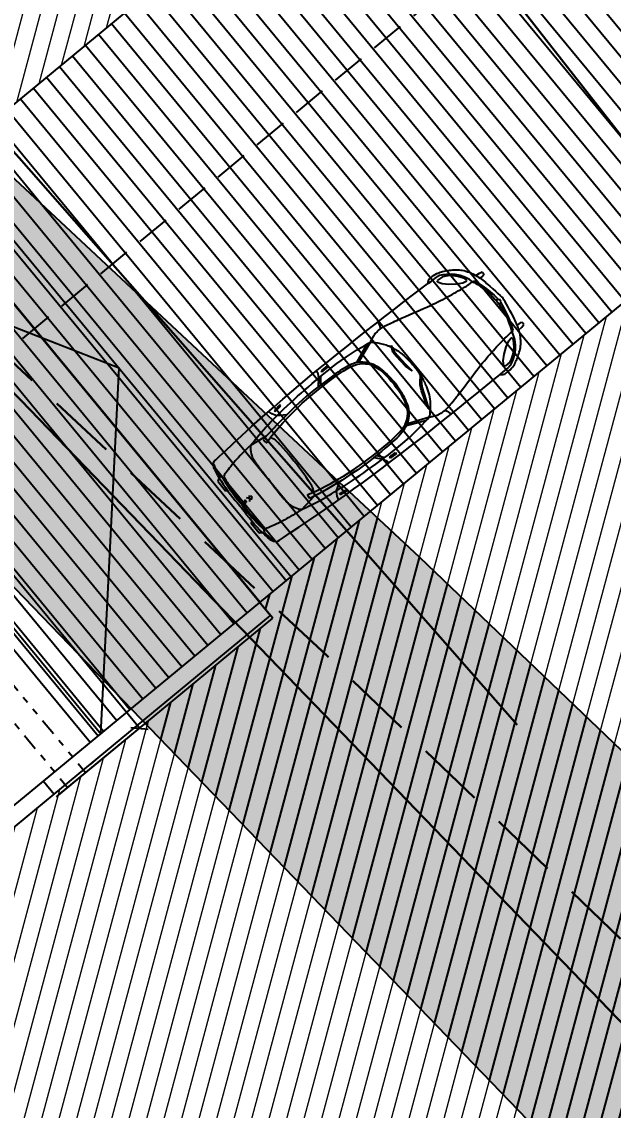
# Model space of a CAD drawing. Extents: x -646130 to -645722, y -1072673 to -1072265.
# Drawn here: x -645926.05 to -645917.3, y -1072462.95 to -1072446.85 of the extents above; entities that cross this region are included whole.
import ezdxf

# ---------------------------------------------------------------- set-up
doc = ezdxf.new("R2010")
doc.units = 0
doc.header["$MEASUREMENT"] = 0
doc.linetypes.add('DASHED', pattern=[0.75, 0.5, -0.25])
doc.linetypes.add('DIVIDE', pattern=[1.25, 0.5, -0.25, 0, -0.25, 0, -0.25])
doc.layers.get('0').update_dxf_attribs({"linetype": 'CONTINUOUS'})
doc.layers.get('Defpoints').update_dxf_attribs({"linetype": 'CONTINUOUS'})
doc.layers.add('srafy', color=252, linetype='CONTINUOUS')
doc.layers.add('tenka', color=3, linetype='CONTINUOUS')
doc.dimstyles.get("Standard").update_dxf_attribs({"dimtxt": 0.5, "dimasz": 0.18, "dimexe": 0.18, "dimexo": 0.0625, "dimgap": 0.09, "dimtad": 1, "dimzin": 0, "dimdsep": 46, "dimtxsty": 'Standard', "dimblk": 'OBLIQUE', "dimcen": 0.09, "dimadec": 0, "dimazin": 0, "dimtfac": 1, "dimtofl": 0, "dimtmove": 2, "dimatfit": 3, "dimfxl": 0, "dimtolj": 1, "dimtzin": 0, "dimarcsym": 0})
pattern_1 = [(129.5, (0, 0), (-0.192906145847, -0.15901955507), [])]
pattern_2 = [(75, (0, 0), (-0.24148145657, 0.064704761276), [])]

# ---------------------------------------------------------------- blocks, each defined once
blk = doc.blocks.new('_Oblique')
at = {"color": 0, "linetype": 'ByBlock', "lineweight": -2}
blk.add_line((-0.5, -0.5), (0.5, 0.5), dxfattribs=at)
blk = doc.blocks.new('*D9')
at = {"layer": 'Defpoints', "color": 0, "ltscale": 20}
for p in [(-645923.49, -1072436.572), (-645921.531, -1072438.946), (-645934.578, -1072447.365)]:
    blk.add_point(p, dxfattribs=at)
at = {"layer": 'tenka', "color": 0, "lineweight": -2, "ltscale": 20}
for p, q in [((-645921.571, -1072438.898), (-645923.605, -1072436.433)), ((-645935.384, -1072446.387), (-645923.49, -1072436.572)), ((-645934.617, -1072447.317), (-645935.499, -1072446.248))]:
    blk.add_line(p, q, dxfattribs=at)
at = {"layer": 'tenka', "color": 0, "lineweight": -2, "ltscale": 20, "xscale": 0.18, "yscale": 0.18, "zscale": 0.18}
for p, rotation in [((-645923.49, -1072436.572), 39.52867053157237), ((-645935.384, -1072446.387), 219.5286705315724)]:
    blk.add_blockref('_Oblique', p, dxfattribs=dict(at, rotation=rotation))
at = {"layer": 'tenka', "color": 0, "ltscale": 20, "insert": (-645929.654, -1072441.217), "char_height": 0.5, "attachment_point": 5, "rotation": 39.5287}
blk.add_mtext('\\A1;15.42', dxfattribs=at)
blk = doc.blocks.new('*D11')
at = {"layer": 'Defpoints', "color": 0, "ltscale": 20}
for p in [(-645933.349, -1072446.351), (-645934.578, -1072447.365), (-645925.54, -1072458.317)]:
    blk.add_point(p, dxfattribs=at)
at = {"layer": 'tenka', "color": 0, "lineweight": -2, "ltscale": 20}
for p, q in [((-645934.529, -1072447.325), (-645933.21, -1072446.236)), ((-645924.311, -1072457.304), (-645933.349, -1072446.351)), ((-645925.492, -1072458.278), (-645924.172, -1072457.189))]:
    blk.add_line(p, q, dxfattribs=at)
at = {"layer": 'tenka', "color": 0, "lineweight": -2, "ltscale": 20, "xscale": 0.18, "yscale": 0.18, "zscale": 0.18}
for p, rotation in [((-645933.349, -1072446.351), 129.528670530983), ((-645924.311, -1072457.304), 309.528670530983)]:
    blk.add_blockref('_Oblique', p, dxfattribs=dict(at, rotation=rotation))
at = {"layer": 'tenka', "color": 0, "ltscale": 20, "insert": (-645928.609, -1072451.531), "char_height": 0.5, "attachment_point": 5, "rotation": 309.5287}
blk.add_mtext('\\A1;14.20', dxfattribs=at)

msp = doc.modelspace()

# ---------------------------------------------------------------- hatches: boundary and pattern name
at = {"layer": 'srafy', "lineweight": 9, "ltscale": 20, "true_color": 0x90c417}
h = msp.add_hatch(dxfattribs=at)
h.set_pattern_fill('ANSI31', color=62, scale=2, angle=30, style=0)
h.set_pattern_definition(pattern_2)
h.paths.add_polyline_path([(-645915.115, -1072466.675), (-645924.226, -1072457.233), (-645925.374, -1072458.181), (-645925.406, -1072458.142), (-645925.572, -1072458.279), (-645927.963, -1072460.252), (-645929.544, -1072461.557), (-645929.512, -1072461.595), (-645930.083, -1072462.067), (-645930.476, -1072462.391), (-645930.939, -1072462.773), (-645932.85, -1072464.349), (-645932.086, -1072465.275), (-645936.144, -1072468.623), (-645940.026, -1072463.918), (-645938.76, -1072462.873), (-645945.046, -1072456.262), (-645945.184, -1072456.117), (-645944.972, -1072455.942), (-645940.092, -1072451.916), (-645939.63, -1072451.534), (-645938.087, -1072450.261), (-645936.699, -1072449.115), (-645934.578, -1072447.365), (-645934.146, -1072447.007), (-645936.435, -1072444.358), (-645937.94, -1072445.6), (-645955.1, -1072459.76), (-645944.25, -1072472.98), (-645927.82, -1072492.14), (-645909.54, -1072476.92), (-645907.036, -1072474.834)])
h.paths.add_polyline_path([(-645926.688, -1072436.405), (-645926.731, -1072436.35), (-645932.854, -1072441.403), (-645928.301, -1072446.424), (-645922.524, -1072441.719)])
h.paths.add_polyline_path([(-645915.698, -1072450.431), (-645915.995, -1072450.053), (-645920.895, -1072454.096), (-645920.165, -1072454.778), (-645902.849, -1072471.347), (-645900.166, -1072469.112), (-645906.915, -1072461.128)])
h.paths.add_polyline_path([(-645910.49, -1072454.48), (-645914.509, -1072448.826), (-645915.995, -1072450.053), (-645915.698, -1072450.431), (-645906.915, -1072461.128), (-645900.166, -1072469.112), (-645897.854, -1072467.187), (-645898.239, -1072466.826), (-645897.828, -1072466.388)])
h.paths.add_polyline_path([(-645948.408, -1072455.669), (-645947.317, -1072456.816), (-645947.861, -1072457.333), (-645948.952, -1072456.186)], flags=24)
h.paths.add_polyline_path([(-645942.467, -1072461.917), (-645941.031, -1072463.427), (-645941.575, -1072463.944), (-645943.01, -1072462.434)], flags=24)
h.paths.add_polyline_path([(-645941.946, -1072450.875), (-645940.339, -1072449.549), (-645939.862, -1072450.127), (-645941.469, -1072451.453)], flags=24)
h.paths.add_polyline_path([(-645950.967, -1072458.319), (-645949.617, -1072457.205), (-645949.14, -1072457.783), (-645950.49, -1072458.897)], flags=24)
h.paths.add_polyline_path([(-645929.137, -1072475.936), (-645927.587, -1072477.566), (-645928.131, -1072478.083), (-645929.681, -1072476.452)], flags=24)
h.paths.add_polyline_path([(-645949.117, -1072467.358), (-645944.23, -1072467.358), (-645944.23, -1072466.117), (-645949.117, -1072466.117)], flags=25)
h.paths.add_polyline_path([(-645930.696, -1072441.591), (-645929.089, -1072440.265), (-645928.611, -1072440.844), (-645930.218, -1072442.169)], flags=24)
h = msp.add_hatch(dxfattribs=at)
h.set_pattern_fill('ANSI31', color=62, scale=2, angle=30, style=0)
h.set_pattern_definition(pattern_2)
h.paths.add_polyline_path([(-645920.931, -1072443.753), (-645922.524, -1072441.719), (-645928.301, -1072446.424), (-645926.532, -1072448.375)])
h.paths.add_polyline_path([(-645920.647, -1072440.189), (-645922.524, -1072441.719), (-645920.931, -1072443.753), (-645919.155, -1072442.288)])
at = {"layer": 'srafy', "ltscale": 20}
h = msp.add_hatch(dxfattribs=at)
h.set_pattern_fill('ANSI31', color=256, scale=2, angle=84.5, style=0)
h.set_pattern_definition(pattern_1)
edge = h.paths.add_edge_path()
edge.add_line((-645919.235, -1072445.917), (-645920.375, -1072444.463))
edge.add_ellipse((-645920.525, -1072442.366), major_axis=(-1.487, 1.487), ratio=1, start_angle=107.247, end_angle=139.112, ccw=False)
edge.add_line((-645921.504, -1072444.226), (-645926.532, -1072448.375))
edge.add_line((-645926.532, -1072448.375), (-645926.089, -1072448.863))
edge.add_line((-645926.089, -1072448.863), (-645924.709, -1072450.435))
edge.add_line((-645924.709, -1072450.435), (-645919.235, -1072445.917))
h.paths.add_polyline_path([(-645919.235, -1072445.917), (-645924.709, -1072450.435), (-645924.233, -1072450.976), (-645920.895, -1072454.096), (-645915.995, -1072450.053)])
h.paths.add_polyline_path([(-645924.233, -1072450.976), (-645924.764, -1072450.48), (-645925.409, -1072451.012), (-645922.067, -1072455.063), (-645921.243, -1072454.382)])
h.paths.add_polyline_path([(-645926.79, -1072448.588), (-645927.159, -1072448.892), (-645925.409, -1072451.012), (-645924.764, -1072450.48)])
edge = h.paths.add_edge_path(flags=16)
edge.add_line((-645917.559, -1072444.534), (-645917.935, -1072444.005))
edge.add_arc((-645918.457, -1072443.271), 0.9, 232.2584, 305.4039, ccw=False)
edge.add_ellipse((-645920.706, -1072442.47), major_axis=(-1.609, 1.609), ratio=1, start_angle=172.2163, end_angle=183.3105, ccw=False)
edge.add_ellipse((-645919.943, -1072443.476), major_axis=(0.716, 0.716), ratio=1, start_angle=216.8246, end_angle=262.2163, ccw=False)
edge.add_ellipse((-645917.887, -1072429.17), major_axis=(10.935, 10.935), ratio=1, start_angle=216.1723, end_angle=216.8246, ccw=False)
edge.add_ellipse((-645920.525, -1072442.366), major_axis=(-1.487, 1.487), ratio=1, start_angle=139.112, end_angle=142.232, ccw=False)
edge.add_line((-645920.375, -1072444.463), (-645919.235, -1072445.917))
edge.add_line((-645919.235, -1072445.917), (-645917.559, -1072444.534))
edge = h.paths.add_edge_path()
edge.add_line((-645919.155, -1072442.288), (-645920.931, -1072443.753))
edge.add_line((-645920.931, -1072443.753), (-645920.401, -1072444.429))
edge.add_ellipse((-645917.887, -1072429.17), major_axis=(10.935, 10.935), ratio=1, start_angle=215.6456, end_angle=216.1723)
edge.add_ellipse((-645920.525, -1072442.366), major_axis=(-1.487, 1.487), ratio=1, start_angle=139.112, end_angle=142.232, ccw=False)
edge.add_line((-645920.375, -1072444.463), (-645919.235, -1072445.917))
edge.add_line((-645919.235, -1072445.917), (-645917.559, -1072444.534))
edge.add_line((-645917.559, -1072444.534), (-645919.155, -1072442.288))
edge = h.paths.add_edge_path(flags=16)
edge.add_ellipse((-645920.706, -1072442.47), major_axis=(-1.609, 1.609), ratio=1, start_angle=183.9429, end_angle=200.2257)
edge.add_line((-645918.641, -1072443.423), (-645919.151, -1072443.844))
edge.add_arc((-645918.457, -1072443.271), 0.9, 219.5287, 231.8199)
edge.add_ellipse((-645920.705, -1072441.403), major_axis=(-2.179, 2.179), ratio=1, start_angle=168.2974, end_angle=168.7887)
edge = h.paths.add_edge_path(flags=16)
edge.add_ellipse((-645919.12, -1072443.043), major_axis=(0.566, 0.566), ratio=1, start_angle=269.0079, end_angle=291.086)
edge.add_line((-645918.388, -1072443.368), (-645918.457, -1072443.271))
edge.add_line((-645918.457, -1072443.271), (-645918.641, -1072443.423))
edge.add_ellipse((-645920.706, -1072442.47), major_axis=(-1.609, 1.609), ratio=1, start_angle=183.9429, end_angle=200.2257, ccw=False)
edge.add_ellipse((-645920.705, -1072441.403), major_axis=(-2.179, 2.179), ratio=1, start_angle=168.7887, end_angle=179.0079)
edge = h.paths.add_edge_path(flags=17)
edge.add_ellipse((-645919.12, -1072443.043), major_axis=(0.566, 0.566), ratio=1, start_angle=269.0079, end_angle=291.086, ccw=False)
edge.add_ellipse((-645920.705, -1072441.403), major_axis=(-2.179, 2.179), ratio=1, start_angle=168.7887, end_angle=179.0079, ccw=False)
edge.add_ellipse((-645920.706, -1072442.47), major_axis=(-1.609, 1.609), ratio=1, start_angle=183.3105, end_angle=183.9429, ccw=False)
edge.add_arc((-645918.457, -1072443.271), 0.9, 232.2584, 305.4039)
edge.add_line((-645917.935, -1072444.005), (-645918.388, -1072443.368))
h.paths.add_polyline_path([(-645917.677, -1072444.632), (-645919.235, -1072445.917), (-645915.995, -1072450.053), (-645914.654, -1072448.946), (-645915.244, -1072448.121), (-645917.048, -1072445.599), (-645917.007, -1072445.57)])
h = msp.add_hatch(dxfattribs=at)
h.set_pattern_fill('ANSI31', color=256, scale=2, angle=84.5, style=0)
h.set_pattern_definition(pattern_1)
h.paths.add_polyline_path([(-645926.532, -1072448.375), (-645926.79, -1072448.588), (-645924.764, -1072450.48), (-645924.709, -1072450.435), (-645926.089, -1072448.863)])
h = msp.add_hatch(dxfattribs=at)
h.set_pattern_fill('ANSI31', color=256, scale=2, angle=84.5, style=0)
h.set_pattern_definition(pattern_1)
h.paths.add_polyline_path([(-645927.159, -1072448.892), (-645931.597, -1072449.249), (-645931.636, -1072449.28), (-645924.882, -1072457.386), (-645922.067, -1072455.063)])
h = msp.add_hatch(dxfattribs=at)
h.set_pattern_fill('ANSI31', color=256, scale=2, angle=84.5, style=0)
h.set_pattern_definition(pattern_1)
h.paths.add_polyline_path([(-645924.233, -1072450.976), (-645921.243, -1072454.382), (-645920.895, -1072454.096)])
at = {"layer": 'srafy', "ltscale": 20, "true_color": 0x90c417}
h = msp.add_hatch(dxfattribs=at)
h.set_pattern_fill('ANSI31', color=62, scale=2, angle=30, style=0)
h.set_pattern_definition(pattern_2)
h.paths.add_polyline_path([(-645922.679, -1072455.957), (-645924.226, -1072457.233), (-645915.115, -1072466.675), (-645907.036, -1072474.834), (-645905.493, -1072473.549), (-645913.685, -1072465.277)])
h.paths.add_polyline_path([(-645921.541, -1072456.229), (-645922.451, -1072455.379), (-645922.53, -1072455.445), (-645922.371, -1072455.637), (-645922.339, -1072455.676), (-645922.679, -1072455.957), (-645913.685, -1072465.277), (-645905.493, -1072473.549), (-645904.396, -1072472.636), (-645911.272, -1072466.126)])
h.paths.add_polyline_path([(-645920.165, -1072454.778), (-645920.895, -1072454.096), (-645922.451, -1072455.379), (-645921.541, -1072456.229), (-645911.272, -1072466.126), (-645904.396, -1072472.636), (-645902.849, -1072471.347)])
at = {"layer": 'tenka', "ltscale": 20}
h = msp.add_hatch(dxfattribs=at)
h.set_pattern_fill('AR-CONC', color=253, scale=0.1, style=0)
h.set_pattern_definition([(50, (0, 0), (0.7172601826, -0.06275213498), [0.075, -0.825]), (355, (0, 0), (-0.1387513336, 0.7521921337), [0.06, -0.66]), (100.4514, (0.0598, -0.0052), (0.5785093817, 0.68943954206), [0.06374019, -0.701142112]), (46.1842, (0, 0.2), (1.0672410486, -0.1655190143), [0.1125, -1.2375]), (96.6356, (0.0889, 0.1862), (0.93466270555, 0.9741178709), [0.095610288, -1.051713]), (351.1842, (0, 0.2), (0.9346619451, 0.9741186009), [0.09, -0.99]), (21, (0.1, 0.15), (0.59690705212, -0.40261889067), [0.075, -0.825]), (326, (0.1, 0.15), (0.2433153319, 0.72515004505), [0.06, -0.66]), (71.4514, (0.14974, 0.11645), (0.8402226286, 0.3225304967), [0.06374019, -0.701142112]), (37.5, (0, 0), (0.012159855317, 0.33289385383), [0, -0.652, 0, -0.67, 0, -0.6625]), (7.5, (0, 0), (0.26306953744, 0.39441171188), [0, -0.382, 0, -0.637, 0, -0.2525]), (327.5, (-0.223, 0), (0.53382243617, -0.022554871734), [0, -0.25, 0, -0.78, 0, -1.035]), (317.5, (-0.323, 0), (0.58318616934, 0.10010498233), [0, -0.325, 0, -0.518, 0, -0.735])])
h.paths.add_polyline_path([(-645907.036, -1072474.834), (-645905.493, -1072473.549), (-645902.849, -1072471.347), (-645920.165, -1072454.778), (-645931.839, -1072443.87), (-645933.348, -1072441.811), (-645934.892, -1072443.085), (-645936.435, -1072444.358), (-645932.47, -1072448.948), (-645929.978, -1072451.402), (-645927.486, -1072453.855), (-645915.115, -1072466.675)])

# ---------------------------------------------------------------- linework, layer by layer
at = {"color": 5, "linetype": 'Continuous', "lineweight": 30, "ltscale": 20, "flags": 128}
msp.add_lwpolyline([(-645951.807, -1072404.111), (-645926.688, -1072436.405), (-645915.698, -1072450.431), (-645906.915, -1072461.128), (-645900.113, -1072469.175), (-645882.459, -1072490.457), (-645864.749, -1072511.772), (-645855.946, -1072522.258), (-645849.542, -1072530.195), (-645842.231, -1072538.741), (-645810.297, -1072508.755)], dxfattribs=at)
at = {"color": 34, "linetype": 'Continuous', "lineweight": 30, "ltscale": 20, "flags": 128}
msp.add_lwpolyline([(-645982.797, -1072405.334), (-645973.925, -1072415.777), (-645963.281, -1072422.452), (-645951.931, -1072416.544), (-645946.663, -1072423.367), (-645936.028, -1072437.415), (-645932.889, -1072441.364), (-645926.089, -1072448.863), (-645918.722, -1072457.253)], dxfattribs=at)
at = {"color": 2, "linetype": 'DASHED', "lineweight": 30, "ltscale": 2, "flags": 128}
msp.add_lwpolyline([(-645982.855, -1072411.901), (-645975.508, -1072418.463), (-645962.979, -1072422.885), (-645953.575, -1072418.258), (-645934.915, -1072443.054), (-645933.342, -1072445.203), (-645921.541, -1072456.229), (-645911.272, -1072466.126), (-645894.395, -1072482.105), (-645878.882, -1072499.15), (-645861.982, -1072517.304), (-645850.498, -1072529.982), (-645841.82, -1072539.443), (-645833.165, -1072530.815), (-645823.288, -1072521.322)], dxfattribs=at)
at = {"color": 2, "linetype": 'Continuous', "lineweight": 30, "ltscale": 20, "flags": 128}
msp.add_lwpolyline([(-645968.605, -1072420.771), (-645963.032, -1072422.719), (-645953.546, -1072418.153), (-645945.089, -1072429.822), (-645935.975, -1072441.832), (-645931.009, -1072447.58), (-645926.065, -1072452.448), (-645913.685, -1072465.277), (-645903.165, -1072475.901), (-645890.8, -1072488.618), (-645889.141, -1072490.364), (-645882.559, -1072497.507), (-645879.91, -1072500.368), (-645875.177, -1072505.321), (-645865.846, -1072515.172), (-645858.519, -1072523.101), (-645848.56, -1072533.787), (-645843.231, -1072539.515)], dxfattribs=at)
at = {"color": 1, "linetype": 'Continuous', "lineweight": 90, "ltscale": 20, "true_color": 0xeb0000}
msp.add_circle((-645925.572, -1072468.83), 204.023, dxfattribs=at)
at = {"layer": 'srafy'}
for p, q in [((-645919.821, -1072450.597), (-645919.873, -1072450.607)), ((-645919.766, -1072450.591), (-645919.821, -1072450.597)), ((-645919.699, -1072450.587), (-645919.766, -1072450.591)), ((-645919.64, -1072450.589), (-645919.699, -1072450.587)), ((-645919.567, -1072450.605), (-645919.64, -1072450.589)), ((-645919.332, -1072450.607), (-645919.281, -1072450.571)), ((-645919.281, -1072450.571), (-645919.239, -1072450.552)), ((-645919.239, -1072450.552), (-645919.215, -1072450.582)), ((-645919.215, -1072450.582), (-645919.229, -1072450.612)), ((-645920.037, -1072450.683), (-645920.05, -1072450.732)), ((-645920.018, -1072450.655), (-645920.037, -1072450.683)), ((-645919.873, -1072450.607), (-645919.904, -1072450.623)), ((-645919.861, -1072450.649), (-645919.904, -1072450.68)), ((-645919.904, -1072450.68), (-645919.9, -1072450.699)), ((-645919.9, -1072450.699), (-645919.902, -1072450.689)), ((-645919.9, -1072450.699), (-645919.833, -1072450.723)), ((-645919.827, -1072450.626), (-645919.861, -1072450.649)), ((-645919.833, -1072450.723), (-645919.732, -1072450.733)), ((-645919.78, -1072450.615), (-645919.827, -1072450.626)), ((-645919.704, -1072450.607), (-645919.78, -1072450.615)), ((-645919.732, -1072450.733), (-645919.621, -1072450.728)), ((-645919.598, -1072450.62), (-645919.704, -1072450.607)), ((-645919.621, -1072450.728), (-645919.525, -1072450.712)), ((-645919.553, -1072450.633), (-645919.598, -1072450.62)), ((-645919.488, -1072450.635), (-645919.567, -1072450.605)), ((-645919.497, -1072450.652), (-645919.553, -1072450.633)), ((-645919.525, -1072450.712), (-645919.476, -1072450.688)), ((-645919.469, -1072450.675), (-645919.497, -1072450.652)), ((-645919.43, -1072450.667), (-645919.488, -1072450.635)), ((-645919.476, -1072450.688), (-645919.469, -1072450.675)), ((-645919.384, -1072450.698), (-645919.43, -1072450.667)), ((-645919.384, -1072450.698), (-645919.354, -1072450.686)), ((-645919.354, -1072450.686), (-645919.243, -1072450.753)), ((-645919.229, -1072450.612), (-645919.271, -1072450.647)), ((-645919.243, -1072450.753), (-645919.174, -1072450.805)), ((-645919.174, -1072450.805), (-645919.122, -1072450.846)), ((-645919.122, -1072450.846), (-645919.063, -1072450.896)), ((-645919.063, -1072450.896), (-645919.002, -1072450.955)), ((-645918.986, -1072450.96), (-645919.037, -1072450.971)), ((-645919.002, -1072450.955), (-645918.995, -1072450.962)), ((-645918.962, -1072450.99), (-645918.986, -1072450.96)), ((-645918.962, -1072450.99), (-645918.985, -1072451.038)), ((-645918.961, -1072451.008), (-645918.966, -1072450.999)), ((-645918.918, -1072451.08), (-645918.961, -1072451.008)), ((-645918.883, -1072451.149), (-645918.918, -1072451.08)), ((-645918.855, -1072451.209), (-645918.883, -1072451.149)), ((-645918.821, -1072451.289), (-645918.855, -1072451.209)), ((-645920.749, -1072451.356), (-645920.777, -1072451.289)), ((-645920.744, -1072451.394), (-645920.749, -1072451.356)), ((-645918.781, -1072451.412), (-645918.821, -1072451.289)), ((-645918.68, -1072451.308), (-645918.723, -1072451.34)), ((-645918.699, -1072451.408), (-645918.652, -1072451.368)), ((-645918.648, -1072451.301), (-645918.68, -1072451.308)), ((-645918.652, -1072451.368), (-645918.624, -1072451.331)), ((-645918.624, -1072451.331), (-645918.648, -1072451.301)), ((-645918.846, -1072451.572), (-645918.811, -1072451.53)), ((-645918.811, -1072451.53), (-645918.796, -1072451.526)), ((-645918.799, -1072451.438), (-645918.781, -1072451.412)), ((-645918.799, -1072451.438), (-645918.78, -1072451.491)), ((-645918.796, -1072451.526), (-645918.781, -1072451.559)), ((-645918.781, -1072451.559), (-645918.776, -1072451.618)), ((-645918.78, -1072451.491), (-645918.763, -1072451.554)), ((-645918.763, -1072451.554), (-645918.752, -1072451.638)), ((-645921.094, -1072451.893), (-645920.949, -1072451.624)), ((-645921.064, -1072451.885), (-645920.892, -1072451.592)), ((-645920.589, -1072451.643), (-645920.539, -1072451.742)), ((-645920.561, -1072451.739), (-645920.589, -1072451.643)), ((-645918.914, -1072451.768), (-645918.883, -1072451.662)), ((-645918.883, -1072451.662), (-645918.846, -1072451.572)), ((-645918.773, -1072451.664), (-645918.786, -1072451.771)), ((-645918.776, -1072451.618), (-645918.773, -1072451.664)), ((-645918.753, -1072451.712), (-645918.764, -1072451.77)), ((-645918.752, -1072451.638), (-645918.753, -1072451.712)), ((-645920.509, -1072451.805), (-645920.561, -1072451.739)), ((-645920.539, -1072451.742), (-645920.382, -1072451.91)), ((-645920.373, -1072451.947), (-645920.509, -1072451.805)), ((-645918.928, -1072451.869), (-645918.914, -1072451.768)), ((-645918.92, -1072451.94), (-645918.928, -1072451.869)), ((-645918.832, -1072451.886), (-645918.863, -1072451.914)), ((-645918.811, -1072451.843), (-645918.832, -1072451.886)), ((-645918.803, -1072451.887), (-645918.825, -1072451.935)), ((-645918.786, -1072451.771), (-645918.811, -1072451.843)), ((-645918.784, -1072451.834), (-645918.803, -1072451.887)), ((-645918.764, -1072451.77), (-645918.784, -1072451.834)), ((-645921.669, -1072452.057), (-645921.697, -1072452.021)), ((-645921.532, -1072451.944), (-645921.621, -1072452.018)), ((-645921.621, -1072452.018), (-645921.611, -1072452.031)), ((-645921.611, -1072452.031), (-645921.522, -1072451.96)), ((-645921.522, -1072451.96), (-645921.532, -1072451.944)), ((-645921.384, -1072452.08), (-645921.296, -1072452.023)), ((-645921.296, -1072452.023), (-645921.209, -1072451.967)), ((-645921.209, -1072451.967), (-645921.152, -1072451.941)), ((-645921.152, -1072451.941), (-645921.084, -1072451.919)), ((-645921.084, -1072451.919), (-645921.018, -1072451.909)), ((-645921.018, -1072451.909), (-645920.967, -1072451.91)), ((-645920.967, -1072451.91), (-645920.909, -1072451.918)), ((-645920.909, -1072451.918), (-645920.859, -1072451.937)), ((-645920.859, -1072451.937), (-645920.801, -1072451.97)), ((-645920.801, -1072451.97), (-645920.759, -1072451.995)), ((-645920.759, -1072451.995), (-645920.717, -1072452.032)), ((-645920.717, -1072452.032), (-645920.672, -1072452.073)), ((-645920.382, -1072451.91), (-645920.276, -1072452.015)), ((-645920.276, -1072452.015), (-645920.373, -1072451.947)), ((-645920.159, -1072452.223), (-645920.152, -1072452.052)), ((-645920.152, -1072452.052), (-645920.134, -1072452.255)), ((-645918.902, -1072451.949), (-645918.92, -1072451.94)), ((-645918.92, -1072451.94), (-645918.911, -1072451.945)), ((-645918.863, -1072451.914), (-645918.902, -1072451.949)), ((-645918.825, -1072451.935), (-645918.847, -1072451.961)), ((-645921.659, -1072452.121), (-645921.669, -1072452.057)), ((-645921.664, -1072452.25), (-645921.659, -1072452.121)), ((-645921.639, -1072452.271), (-645921.505, -1072452.169)), ((-645921.629, -1072452.223), (-645921.629, -1072452.096)), ((-645921.505, -1072452.169), (-645921.384, -1072452.08)), ((-645920.672, -1072452.073), (-645920.621, -1072452.125)), ((-645920.621, -1072452.125), (-645920.585, -1072452.167)), ((-645920.585, -1072452.167), (-645920.544, -1072452.215)), ((-645918.936, -1072452.077), (-645918.987, -1072452.078)), ((-645918.905, -1072452.065), (-645918.936, -1072452.077)), ((-645921.801, -1072452.405), (-645921.639, -1072452.271)), ((-645920.507, -1072452.266), (-645920.544, -1072452.215)), ((-645920.475, -1072452.311), (-645920.507, -1072452.266)), ((-645920.435, -1072452.372), (-645920.475, -1072452.311)), ((-645920.406, -1072452.426), (-645920.435, -1072452.372)), ((-645920.136, -1072452.312), (-645920.159, -1072452.223)), ((-645920.085, -1072452.462), (-645920.136, -1072452.312)), ((-645920.134, -1072452.255), (-645920.076, -1072452.438)), ((-645922.236, -1072452.521), (-645922.319, -1072452.61)), ((-645922.303, -1072452.617), (-645922.219, -1072452.534)), ((-645922.219, -1072452.534), (-645922.236, -1072452.521)), ((-645922.039, -1072452.629), (-645921.908, -1072452.5)), ((-645921.908, -1072452.5), (-645921.801, -1072452.405)), ((-645920.38, -1072452.475), (-645920.406, -1072452.426)), ((-645920.366, -1072452.521), (-645920.38, -1072452.475)), ((-645920.346, -1072452.586), (-645920.366, -1072452.521)), ((-645920.034, -1072452.571), (-645920.085, -1072452.462)), ((-645920.076, -1072452.438), (-645920.034, -1072452.571)), ((-645922.351, -1072452.653), (-645922.402, -1072452.619)), ((-645922.278, -1072452.681), (-645922.351, -1072452.653)), ((-645922.319, -1072452.61), (-645922.303, -1072452.617)), ((-645922.133, -1072452.668), (-645922.278, -1072452.681)), ((-645922.188, -1072452.784), (-645922.104, -1072452.696)), ((-645922.104, -1072452.696), (-645922.039, -1072452.629)), ((-645920.356, -1072452.747), (-645920.345, -1072452.697)), ((-645920.34, -1072452.639), (-645920.346, -1072452.586)), ((-645920.345, -1072452.697), (-645920.34, -1072452.639)), ((-645919.792, -1072452.6), (-645919.756, -1072452.613)), ((-645919.756, -1072452.613), (-645919.697, -1072452.657)), ((-645922.351, -1072452.974), (-645922.188, -1072452.784)), ((-645920.419, -1072452.87), (-645920.381, -1072452.808)), ((-645920.381, -1072452.808), (-645920.356, -1072452.747)), ((-645920.358, -1072452.825), (-645920.063, -1072452.746)), ((-645920.343, -1072452.797), (-645920.019, -1072452.698)), ((-645922.662, -1072453.114), (-645922.43, -1072452.98)), ((-645922.43, -1072452.98), (-645922.479, -1072453.033)), ((-645922.425, -1072453.077), (-645922.351, -1072452.974)), ((-645920.608, -1072453.064), (-645920.531, -1072452.991)), ((-645920.531, -1072452.991), (-645920.457, -1072452.919)), ((-645920.457, -1072452.919), (-645920.419, -1072452.87)), ((-645922.479, -1072453.033), (-645922.473, -1072453.041)), ((-645922.473, -1072453.041), (-645922.454, -1072453.061)), ((-645922.454, -1072453.061), (-645922.434, -1072453.074)), ((-645922.434, -1072453.074), (-645922.425, -1072453.077)), ((-645920.853, -1072453.267), (-645920.722, -1072453.161)), ((-645920.722, -1072453.161), (-645920.608, -1072453.064)), ((-645921.021, -1072453.393), (-645920.853, -1072453.267)), ((-645920.838, -1072453.296), (-645920.712, -1072453.321)), ((-645920.803, -1072453.268), (-645920.681, -1072453.298)), ((-645920.712, -1072453.321), (-645920.652, -1072453.345)), ((-645920.612, -1072453.295), (-645920.524, -1072453.225)), ((-645920.602, -1072453.308), (-645920.612, -1072453.295)), ((-645920.51, -1072453.238), (-645920.602, -1072453.308)), ((-645920.524, -1072453.225), (-645920.51, -1072453.238)), ((-645923.216, -1072453.41), (-645923.213, -1072453.383)), ((-645923.207, -1072453.409), (-645923.216, -1072453.41)), ((-645923.21, -1072453.444), (-645923.216, -1072453.41)), ((-645923.213, -1072453.383), (-645923.201, -1072453.349)), ((-645923.201, -1072453.473), (-645923.21, -1072453.444)), ((-645923.196, -1072453.416), (-645923.207, -1072453.409)), ((-645923.194, -1072453.431), (-645923.196, -1072453.416)), ((-645923.181, -1072453.467), (-645923.194, -1072453.431)), ((-645923.121, -1072453.572), (-645923.181, -1072453.467)), ((-645921.293, -1072453.573), (-645921.138, -1072453.476)), ((-645921.138, -1072453.476), (-645921.021, -1072453.393)), ((-645920.652, -1072453.345), (-645920.623, -1072453.381)), ((-645923.139, -1072453.619), (-645923.152, -1072453.646)), ((-645923.152, -1072453.646), (-645923.036, -1072453.793)), ((-645923.131, -1072453.597), (-645923.139, -1072453.619)), ((-645923.096, -1072453.588), (-645923.121, -1072453.572)), ((-645923.082, -1072453.59), (-645923.096, -1072453.588)), ((-645923.025, -1072453.69), (-645923.082, -1072453.59)), ((-645921.479, -1072453.681), (-645921.374, -1072453.621)), ((-645921.353, -1072453.655), (-645921.4, -1072453.793)), ((-645921.374, -1072453.621), (-645921.293, -1072453.573)), ((-645923.036, -1072453.793), (-645923.008, -1072453.785)), ((-645922.956, -1072453.794), (-645923.025, -1072453.69)), ((-645922.869, -1072453.914), (-645922.956, -1072453.794)), ((-645921.819, -1072453.845), (-645921.701, -1072453.796)), ((-645921.701, -1072453.796), (-645921.479, -1072453.681)), ((-645921.4, -1072453.793), (-645921.39, -1072453.87)), ((-645921.344, -1072453.833), (-645921.243, -1072453.77)), ((-645921.234, -1072453.79), (-645921.34, -1072453.85)), ((-645921.243, -1072453.77), (-645921.234, -1072453.79)), ((-645922.798, -1072453.994), (-645922.869, -1072453.914)), ((-645922.783, -1072453.968), (-645922.76, -1072453.949)), ((-645922.776, -1072453.977), (-645922.783, -1072453.968)), ((-645922.776, -1072453.977), (-645922.769, -1072453.986)), ((-645922.769, -1072453.986), (-645922.745, -1072453.968)), ((-645922.682, -1072453.903), (-645922.725, -1072453.894)), ((-645922.676, -1072453.898), (-645922.725, -1072453.894)), ((-645922.655, -1072453.882), (-645922.698, -1072453.873)), ((-645922.65, -1072453.877), (-645922.698, -1072453.873)), ((-645922.676, -1072453.898), (-645922.683, -1072453.947)), ((-645922.682, -1072453.903), (-645922.683, -1072453.947)), ((-645922.65, -1072453.877), (-645922.656, -1072453.926)), ((-645922.655, -1072453.882), (-645922.656, -1072453.926)), ((-645921.91, -1072454.067), (-645921.726, -1072453.872)), ((-645921.819, -1072453.854), (-645921.819, -1072453.845)), ((-645921.81, -1072453.876), (-645921.819, -1072453.854)), ((-645921.795, -1072453.899), (-645921.81, -1072453.876)), ((-645921.789, -1072453.907), (-645921.795, -1072453.899)), ((-645921.726, -1072453.872), (-645921.789, -1072453.907)), ((-645921.39, -1072453.87), (-645921.368, -1072453.929)), ((-645921.34, -1072453.85), (-645921.344, -1072453.833)), ((-645922.798, -1072453.994), (-645922.736, -1072454.083)), ((-645922.736, -1072454.083), (-645922.639, -1072454.195)), ((-645922.657, -1072454.273), (-645922.643, -1072454.247)), ((-645922.541, -1072454.419), (-645922.657, -1072454.273)), ((-645922.639, -1072454.195), (-645922.555, -1072454.286)), ((-645922.555, -1072454.286), (-645922.47, -1072454.364)), ((-645922.511, -1072454.413), (-645922.541, -1072454.419)), ((-645922.489, -1072454.411), (-645922.511, -1072454.413)), ((-645922.47, -1072454.364), (-645922.472, -1072454.379)), ((-645922.472, -1072454.379), (-645922.462, -1072454.407)), ((-645922.462, -1072454.407), (-645922.374, -1072454.49)), ((-645922.385, -1072454.508), (-645922.358, -1072454.523)), ((-645922.374, -1072454.49), (-645922.342, -1072454.51)), ((-645922.358, -1072454.523), (-645922.326, -1072454.537)), ((-645922.342, -1072454.51), (-645922.327, -1072454.516)), ((-645922.327, -1072454.516), (-645922.323, -1072454.528)), ((-645922.323, -1072454.528), (-645922.326, -1072454.537)), ((-645922.326, -1072454.537), (-645922.299, -1072454.54)), ((-645922.299, -1072454.54), (-645922.264, -1072454.536)), ((-645925.032, -1072457.833), (-645924.916, -1072457.738))]:
    msp.add_line(p, q, dxfattribs=at)
for points in [[(-645920.018, -1072450.655), (-645920.015, -1072450.653), (-645920.007, -1072450.646), (-645919.995, -1072450.635), (-645919.979, -1072450.622), (-645919.959, -1072450.608), (-645919.936, -1072450.593), (-645919.91, -1072450.578), (-645919.883, -1072450.565), (-645919.864, -1072450.558), (-645919.844, -1072450.551), (-645919.825, -1072450.546), (-645919.804, -1072450.541), (-645919.784, -1072450.538), (-645919.764, -1072450.534), (-645919.743, -1072450.532), (-645919.723, -1072450.529), (-645919.699, -1072450.526), (-645919.675, -1072450.524), (-645919.652, -1072450.523), (-645919.628, -1072450.522), (-645919.604, -1072450.522), (-645919.581, -1072450.523), (-645919.557, -1072450.525), (-645919.534, -1072450.528), (-645919.507, -1072450.534), (-645919.481, -1072450.54), (-645919.455, -1072450.549), (-645919.429, -1072450.558), (-645919.404, -1072450.569), (-645919.38, -1072450.581), (-645919.355, -1072450.594), (-645919.332, -1072450.607), (-645919.311, -1072450.62), (-645919.29, -1072450.633), (-645919.27, -1072450.647), (-645919.251, -1072450.661), (-645919.231, -1072450.676), (-645919.212, -1072450.691), (-645919.193, -1072450.706), (-645919.175, -1072450.722), (-645919.129, -1072450.762), (-645919.084, -1072450.802), (-645919.043, -1072450.839), (-645919.007, -1072450.872), (-645918.976, -1072450.9), (-645918.952, -1072450.922), (-645918.937, -1072450.937), (-645918.932, -1072450.942)], [(-645923.201, -1072453.349), (-645923.181, -1072453.331), (-645923.126, -1072453.279), (-645923.04, -1072453.199), (-645922.929, -1072453.095), (-645922.796, -1072452.973), (-645922.647, -1072452.837), (-645922.486, -1072452.694), (-645922.32, -1072452.547), (-645922.188, -1072452.433), (-645922.056, -1072452.32), (-645921.923, -1072452.208), (-645921.79, -1072452.097), (-645921.655, -1072451.987), (-645921.521, -1072451.878), (-645921.385, -1072451.769), (-645921.249, -1072451.66), (-645921.108, -1072451.548), (-645920.965, -1072451.436), (-645920.823, -1072451.325), (-645920.68, -1072451.213), (-645920.537, -1072451.103), (-645920.394, -1072450.992), (-645920.25, -1072450.883), (-645920.106, -1072450.774), (-645920.068, -1072450.746), (-645920.032, -1072450.718), (-645919.997, -1072450.693), (-645919.967, -1072450.67), (-645919.941, -1072450.65), (-645919.921, -1072450.636), (-645919.908, -1072450.626), (-645919.904, -1072450.623)], [(-645920.892, -1072451.592), (-645920.891, -1072451.59), (-645920.889, -1072451.585), (-645920.886, -1072451.577), (-645920.882, -1072451.567), (-645920.876, -1072451.555), (-645920.87, -1072451.542), (-645920.863, -1072451.528), (-645920.855, -1072451.514), (-645920.847, -1072451.501), (-645920.839, -1072451.488), (-645920.83, -1072451.476), (-645920.821, -1072451.464), (-645920.811, -1072451.453), (-645920.801, -1072451.442), (-645920.791, -1072451.431), (-645920.78, -1072451.421), (-645920.763, -1072451.408), (-645920.746, -1072451.395), (-645920.729, -1072451.383), (-645920.711, -1072451.372), (-645920.692, -1072451.362), (-645920.674, -1072451.352), (-645920.655, -1072451.342), (-645920.636, -1072451.332), (-645920.61, -1072451.32), (-645920.584, -1072451.307), (-645920.558, -1072451.294), (-645920.532, -1072451.282), (-645920.505, -1072451.269), (-645920.479, -1072451.257), (-645920.453, -1072451.245), (-645920.426, -1072451.233), (-645920.374, -1072451.21), (-645920.321, -1072451.187), (-645920.268, -1072451.164), (-645920.215, -1072451.141), (-645920.162, -1072451.118), (-645920.109, -1072451.095), (-645920.057, -1072451.072), (-645920.004, -1072451.048), (-645919.968, -1072451.031), (-645919.931, -1072451.013), (-645919.895, -1072450.995), (-645919.859, -1072450.977), (-645919.823, -1072450.959), (-645919.787, -1072450.94), (-645919.751, -1072450.921), (-645919.716, -1072450.902), (-645919.685, -1072450.886), (-645919.654, -1072450.869), (-645919.624, -1072450.852), (-645919.593, -1072450.834), (-645919.563, -1072450.816), (-645919.533, -1072450.798), (-645919.503, -1072450.78), (-645919.474, -1072450.761), (-645919.457, -1072450.749), (-645919.44, -1072450.738), (-645919.425, -1072450.727), (-645919.411, -1072450.718), (-645919.4, -1072450.71), (-645919.391, -1072450.703), (-645919.386, -1072450.699), (-645919.384, -1072450.698)], [(-645919.384, -1072450.698), (-645919.381, -1072450.699), (-645919.373, -1072450.703), (-645919.361, -1072450.709), (-645919.345, -1072450.718), (-645919.327, -1072450.728), (-645919.306, -1072450.74), (-645919.285, -1072450.753), (-645919.263, -1072450.767), (-645919.211, -1072450.805), (-645919.162, -1072450.845), (-645919.119, -1072450.884), (-645919.082, -1072450.921), (-645919.052, -1072450.954), (-645919.029, -1072450.98), (-645919.015, -1072450.998), (-645919.01, -1072451.004)], [(-645918.799, -1072451.438), (-645918.8, -1072451.435), (-645918.802, -1072451.426), (-645918.805, -1072451.413), (-645918.81, -1072451.396), (-645918.815, -1072451.375), (-645918.822, -1072451.353), (-645918.83, -1072451.329), (-645918.839, -1072451.305), (-645918.863, -1072451.245), (-645918.891, -1072451.189), (-645918.919, -1072451.138), (-645918.947, -1072451.093), (-645918.972, -1072451.056), (-645918.992, -1072451.028), (-645919.005, -1072451.01), (-645919.01, -1072451.004)], [(-645918.905, -1072452.065), (-645918.902, -1072452.063), (-645918.893, -1072452.057), (-645918.88, -1072452.047), (-645918.864, -1072452.034), (-645918.845, -1072452.018), (-645918.825, -1072451.999), (-645918.805, -1072451.978), (-645918.786, -1072451.955), (-645918.774, -1072451.938), (-645918.764, -1072451.92), (-645918.754, -1072451.902), (-645918.745, -1072451.884), (-645918.736, -1072451.865), (-645918.728, -1072451.846), (-645918.721, -1072451.826), (-645918.714, -1072451.807), (-645918.706, -1072451.784), (-645918.698, -1072451.762), (-645918.691, -1072451.739), (-645918.685, -1072451.716), (-645918.679, -1072451.694), (-645918.675, -1072451.67), (-645918.671, -1072451.647), (-645918.669, -1072451.623), (-645918.668, -1072451.596), (-645918.669, -1072451.569), (-645918.671, -1072451.542), (-645918.674, -1072451.515), (-645918.679, -1072451.488), (-645918.685, -1072451.461), (-645918.691, -1072451.435), (-645918.699, -1072451.408), (-645918.706, -1072451.385), (-645918.715, -1072451.362), (-645918.723, -1072451.34), (-645918.733, -1072451.317), (-645918.743, -1072451.295), (-645918.753, -1072451.273), (-645918.763, -1072451.251), (-645918.774, -1072451.229), (-645918.803, -1072451.175), (-645918.831, -1072451.123), (-645918.857, -1072451.074), (-645918.881, -1072451.031), (-645918.902, -1072450.994), (-645918.918, -1072450.966), (-645918.928, -1072450.948), (-645918.932, -1072450.942)], [(-645920.019, -1072452.698), (-645920.017, -1072452.697), (-645920.012, -1072452.697), (-645920.003, -1072452.695), (-645919.992, -1072452.693), (-645919.979, -1072452.691), (-645919.965, -1072452.688), (-645919.95, -1072452.684), (-645919.934, -1072452.68), (-645919.92, -1072452.675), (-645919.906, -1072452.67), (-645919.892, -1072452.665), (-645919.878, -1072452.658), (-645919.865, -1072452.652), (-645919.852, -1072452.644), (-645919.839, -1072452.637), (-645919.827, -1072452.628), (-645919.81, -1072452.615), (-645919.794, -1072452.602), (-645919.778, -1072452.587), (-645919.763, -1072452.572), (-645919.749, -1072452.557), (-645919.735, -1072452.541), (-645919.721, -1072452.525), (-645919.707, -1072452.509), (-645919.688, -1072452.487), (-645919.67, -1072452.464), (-645919.652, -1072452.442), (-645919.633, -1072452.419), (-645919.615, -1072452.397), (-645919.597, -1072452.374), (-645919.579, -1072452.351), (-645919.562, -1072452.328), (-645919.527, -1072452.282), (-645919.492, -1072452.236), (-645919.458, -1072452.19), (-645919.423, -1072452.144), (-645919.389, -1072452.098), (-645919.354, -1072452.052), (-645919.319, -1072452.006), (-645919.284, -1072451.961), (-645919.258, -1072451.929), (-645919.233, -1072451.898), (-645919.207, -1072451.867), (-645919.181, -1072451.836), (-645919.155, -1072451.805), (-645919.129, -1072451.774), (-645919.102, -1072451.744), (-645919.075, -1072451.714), (-645919.052, -1072451.688), (-645919.028, -1072451.662), (-645919.005, -1072451.636), (-645918.981, -1072451.61), (-645918.956, -1072451.585), (-645918.932, -1072451.56), (-645918.907, -1072451.535), (-645918.881, -1072451.511), (-645918.866, -1072451.497), (-645918.851, -1072451.484), (-645918.838, -1072451.471), (-645918.825, -1072451.46), (-645918.814, -1072451.451), (-645918.806, -1072451.444), (-645918.801, -1072451.44), (-645918.799, -1072451.438)], [(-645922.662, -1072453.114), (-645922.659, -1072453.109), (-645922.65, -1072453.097), (-645922.635, -1072453.079), (-645922.616, -1072453.055), (-645922.594, -1072453.027), (-645922.568, -1072452.996), (-645922.541, -1072452.963), (-645922.512, -1072452.929), (-645922.477, -1072452.89), (-645922.442, -1072452.851), (-645922.407, -1072452.813), (-645922.371, -1072452.775), (-645922.334, -1072452.738), (-645922.297, -1072452.7), (-645922.26, -1072452.664), (-645922.223, -1072452.627), (-645922.174, -1072452.579), (-645922.124, -1072452.532), (-645922.073, -1072452.485), (-645922.023, -1072452.438), (-645921.971, -1072452.393), (-645921.92, -1072452.347), (-645921.868, -1072452.301), (-645921.816, -1072452.256), (-645921.757, -1072452.205), (-645921.697, -1072452.154), (-645921.638, -1072452.103), (-645921.577, -1072452.053), (-645921.516, -1072452.004), (-645921.454, -1072451.956), (-645921.392, -1072451.909), (-645921.328, -1072451.863), (-645921.249, -1072451.809), (-645921.172, -1072451.758), (-645921.098, -1072451.712), (-645921.031, -1072451.672), (-645920.975, -1072451.639), (-645920.93, -1072451.614), (-645920.902, -1072451.598), (-645920.892, -1072451.592)], [(-645920.892, -1072451.592), (-645920.886, -1072451.592), (-645920.871, -1072451.593), (-645920.848, -1072451.595), (-645920.819, -1072451.599), (-645920.783, -1072451.604), (-645920.745, -1072451.611), (-645920.704, -1072451.62), (-645920.662, -1072451.633), (-645920.652, -1072451.636), (-645920.642, -1072451.64), (-645920.632, -1072451.644), (-645920.622, -1072451.648), (-645920.612, -1072451.652), (-645920.602, -1072451.657), (-645920.592, -1072451.661), (-645920.583, -1072451.666)], [(-645920.576, -1072451.669), (-645920.558, -1072451.678), (-645920.541, -1072451.688), (-645920.524, -1072451.698), (-645920.507, -1072451.709), (-645920.49, -1072451.72), (-645920.474, -1072451.731), (-645920.458, -1072451.743), (-645920.442, -1072451.755), (-645920.399, -1072451.791), (-645920.359, -1072451.828), (-645920.324, -1072451.863), (-645920.293, -1072451.897), (-645920.267, -1072451.925), (-645920.248, -1072451.948), (-645920.236, -1072451.963), (-645920.232, -1072451.969)], [(-645921.064, -1072451.885), (-645921.067, -1072451.885), (-645921.073, -1072451.887), (-645921.084, -1072451.89), (-645921.098, -1072451.894), (-645921.114, -1072451.899), (-645921.131, -1072451.904), (-645921.15, -1072451.911), (-645921.169, -1072451.918), (-645921.205, -1072451.934), (-645921.24, -1072451.951), (-645921.274, -1072451.97), (-645921.308, -1072451.991), (-645921.341, -1072452.012), (-645921.373, -1072452.034), (-645921.405, -1072452.057), (-645921.437, -1072452.08), (-645921.496, -1072452.124), (-645921.555, -1072452.167), (-645921.614, -1072452.212), (-645921.672, -1072452.256), (-645921.73, -1072452.302), (-645921.787, -1072452.348), (-645921.843, -1072452.396), (-645921.898, -1072452.444), (-645922.002, -1072452.54), (-645922.1, -1072452.635), (-645922.19, -1072452.725), (-645922.269, -1072452.807), (-645922.336, -1072452.877), (-645922.387, -1072452.932), (-645922.419, -1072452.967), (-645922.43, -1072452.98)], [(-645921.064, -1072451.885), (-645921.06, -1072451.884), (-645921.048, -1072451.884), (-645921.03, -1072451.884), (-645921.006, -1072451.884), (-645920.978, -1072451.887), (-645920.948, -1072451.89), (-645920.916, -1072451.897), (-645920.883, -1072451.906), (-645920.854, -1072451.917), (-645920.826, -1072451.93), (-645920.799, -1072451.945), (-645920.774, -1072451.962), (-645920.749, -1072451.98), (-645920.724, -1072451.999), (-645920.701, -1072452.02), (-645920.678, -1072452.04), (-645920.648, -1072452.069), (-645920.62, -1072452.097), (-645920.594, -1072452.124), (-645920.572, -1072452.149), (-645920.553, -1072452.17), (-645920.539, -1072452.186), (-645920.53, -1072452.197), (-645920.526, -1072452.201)], [(-645922.264, -1072454.536), (-645922.241, -1072454.521), (-645922.178, -1072454.48), (-645922.08, -1072454.415), (-645921.953, -1072454.33), (-645921.803, -1072454.229), (-645921.637, -1072454.116), (-645921.46, -1072453.993), (-645921.279, -1072453.865), (-645921.138, -1072453.764), (-645920.997, -1072453.661), (-645920.858, -1072453.558), (-645920.719, -1072453.454), (-645920.58, -1072453.349), (-645920.443, -1072453.243), (-645920.305, -1072453.137), (-645920.168, -1072453.03), (-645920.026, -1072452.918), (-645919.884, -1072452.805), (-645919.743, -1072452.693), (-645919.601, -1072452.58), (-645919.461, -1072452.466), (-645919.32, -1072452.352), (-645919.18, -1072452.238), (-645919.041, -1072452.123), (-645919.004, -1072452.093), (-645918.969, -1072452.063), (-645918.937, -1072452.036), (-645918.907, -1072452.012), (-645918.882, -1072451.991), (-645918.863, -1072451.975), (-645918.851, -1072451.965), (-645918.847, -1072451.961)], [(-645920.153, -1072452.079), (-645920.169, -1072452.055), (-645920.183, -1072452.034), (-645920.197, -1072452.015), (-645920.209, -1072451.999), (-645920.218, -1072451.986), (-645920.226, -1072451.977), (-645920.231, -1072451.971), (-645920.232, -1072451.969)], [(-645920.343, -1072452.797), (-645920.342, -1072452.793), (-645920.339, -1072452.782), (-645920.335, -1072452.764), (-645920.33, -1072452.741), (-645920.325, -1072452.714), (-645920.322, -1072452.683), (-645920.321, -1072452.65), (-645920.322, -1072452.616), (-645920.326, -1072452.585), (-645920.332, -1072452.555), (-645920.341, -1072452.526), (-645920.351, -1072452.497), (-645920.363, -1072452.468), (-645920.376, -1072452.44), (-645920.39, -1072452.412), (-645920.405, -1072452.385), (-645920.426, -1072452.35), (-645920.447, -1072452.316), (-645920.468, -1072452.285), (-645920.486, -1072452.257), (-645920.502, -1072452.234), (-645920.515, -1072452.216), (-645920.523, -1072452.205), (-645920.526, -1072452.201)], [(-645920.019, -1072452.698), (-645920.018, -1072452.692), (-645920.015, -1072452.678), (-645920.012, -1072452.655), (-645920.008, -1072452.625), (-645920.005, -1072452.59), (-645920.003, -1072452.55), (-645920.003, -1072452.508), (-645920.005, -1072452.465), (-645920.009, -1072452.433), (-645920.014, -1072452.402), (-645920.021, -1072452.371), (-645920.029, -1072452.341), (-645920.038, -1072452.31), (-645920.049, -1072452.28), (-645920.061, -1072452.251), (-645920.073, -1072452.222), (-645920.082, -1072452.203), (-645920.091, -1072452.185), (-645920.101, -1072452.167), (-645920.11, -1072452.15), (-645920.12, -1072452.133), (-645920.13, -1072452.116), (-645920.139, -1072452.1), (-645920.149, -1072452.085)], [(-645921.91, -1072454.067), (-645921.905, -1072454.065), (-645921.891, -1072454.058), (-645921.87, -1072454.049), (-645921.842, -1072454.036), (-645921.809, -1072454.02), (-645921.773, -1072454.003), (-645921.735, -1072453.983), (-645921.695, -1072453.963), (-645921.649, -1072453.939), (-645921.603, -1072453.914), (-645921.558, -1072453.888), (-645921.513, -1072453.862), (-645921.468, -1072453.835), (-645921.423, -1072453.808), (-645921.379, -1072453.78), (-645921.334, -1072453.753), (-645921.276, -1072453.716), (-645921.219, -1072453.678), (-645921.161, -1072453.64), (-645921.105, -1072453.601), (-645921.048, -1072453.562), (-645920.992, -1072453.523), (-645920.935, -1072453.483), (-645920.879, -1072453.443), (-645920.816, -1072453.397), (-645920.752, -1072453.351), (-645920.689, -1072453.304), (-645920.627, -1072453.257), (-645920.565, -1072453.209), (-645920.503, -1072453.16), (-645920.443, -1072453.111), (-645920.384, -1072453.059), (-645920.312, -1072452.995), (-645920.245, -1072452.931), (-645920.183, -1072452.87), (-645920.129, -1072452.815), (-645920.083, -1072452.767), (-645920.049, -1072452.73), (-645920.027, -1072452.706), (-645920.019, -1072452.698)], [(-645920.343, -1072452.797), (-645920.345, -1072452.8), (-645920.348, -1072452.806), (-645920.353, -1072452.815), (-645920.36, -1072452.828), (-645920.369, -1072452.842), (-645920.378, -1072452.858), (-645920.389, -1072452.875), (-645920.401, -1072452.892), (-645920.424, -1072452.923), (-645920.449, -1072452.953), (-645920.475, -1072452.982), (-645920.503, -1072453.01), (-645920.531, -1072453.037), (-645920.561, -1072453.063), (-645920.59, -1072453.089), (-645920.62, -1072453.114), (-645920.676, -1072453.162), (-645920.732, -1072453.209), (-645920.789, -1072453.256), (-645920.846, -1072453.303), (-645920.904, -1072453.348), (-645920.962, -1072453.393), (-645921.021, -1072453.436), (-645921.081, -1072453.479), (-645921.198, -1072453.557), (-645921.313, -1072453.631), (-645921.422, -1072453.697), (-645921.52, -1072453.756), (-645921.604, -1072453.804), (-645921.669, -1072453.841), (-645921.711, -1072453.864), (-645921.726, -1072453.872)], [(-645922.37, -1072453), (-645922.366, -1072453.002), (-645922.361, -1072453.004), (-645922.356, -1072453.007), (-645922.352, -1072453.009), (-645922.347, -1072453.011), (-645922.343, -1072453.014), (-645922.338, -1072453.016), (-645922.334, -1072453.019), (-645922.318, -1072453.029), (-645922.304, -1072453.039), (-645922.29, -1072453.05), (-645922.276, -1072453.062), (-645922.263, -1072453.075), (-645922.25, -1072453.088), (-645922.238, -1072453.101), (-645922.225, -1072453.114), (-645922.183, -1072453.161), (-645922.143, -1072453.206), (-645922.106, -1072453.25), (-645922.073, -1072453.289), (-645922.046, -1072453.322), (-645922.025, -1072453.347), (-645922.012, -1072453.364), (-645922.007, -1072453.37)], [(-645922.662, -1072453.114), (-645922.665, -1072453.116), (-645922.674, -1072453.125), (-645922.688, -1072453.137), (-645922.705, -1072453.154), (-645922.726, -1072453.174), (-645922.749, -1072453.196), (-645922.773, -1072453.22), (-645922.797, -1072453.245), (-645922.822, -1072453.27), (-645922.846, -1072453.296), (-645922.87, -1072453.322), (-645922.893, -1072453.349), (-645922.916, -1072453.375), (-645922.939, -1072453.402), (-645922.961, -1072453.43), (-645922.983, -1072453.458), (-645922.999, -1072453.479), (-645923.014, -1072453.499), (-645923.028, -1072453.518), (-645923.041, -1072453.536), (-645923.051, -1072453.551), (-645923.059, -1072453.562), (-645923.064, -1072453.569), (-645923.066, -1072453.572)], [(-645922.372, -1072453.658), (-645922.376, -1072453.653), (-645922.389, -1072453.639), (-645922.407, -1072453.616), (-645922.431, -1072453.587), (-645922.459, -1072453.552), (-645922.491, -1072453.512), (-645922.523, -1072453.469), (-645922.556, -1072453.425), (-645922.569, -1072453.407), (-645922.582, -1072453.389), (-645922.595, -1072453.37), (-645922.606, -1072453.352), (-645922.617, -1072453.332), (-645922.627, -1072453.313), (-645922.636, -1072453.293), (-645922.644, -1072453.272), (-645922.652, -1072453.243), (-645922.658, -1072453.215), (-645922.661, -1072453.188), (-645922.663, -1072453.164), (-645922.663, -1072453.144), (-645922.663, -1072453.128), (-645922.663, -1072453.117), (-645922.662, -1072453.114)], [(-645923.201, -1072453.473), (-645923.198, -1072453.48), (-645923.189, -1072453.497), (-645923.174, -1072453.524), (-645923.154, -1072453.559), (-645923.13, -1072453.6), (-645923.102, -1072453.645), (-645923.072, -1072453.692), (-645923.04, -1072453.741), (-645923.002, -1072453.794), (-645922.964, -1072453.844), (-645922.928, -1072453.891), (-645922.894, -1072453.932), (-645922.866, -1072453.966), (-645922.843, -1072453.992), (-645922.829, -1072454.009), (-645922.823, -1072454.015)], [(-645921.732, -1072453.809), (-645921.733, -1072453.804), (-645921.734, -1072453.799), (-645921.735, -1072453.794), (-645921.736, -1072453.789), (-645921.737, -1072453.784), (-645921.738, -1072453.779), (-645921.74, -1072453.774), (-645921.741, -1072453.769), (-645921.747, -1072453.752), (-645921.754, -1072453.736), (-645921.762, -1072453.719), (-645921.77, -1072453.703), (-645921.779, -1072453.688), (-645921.789, -1072453.672), (-645921.799, -1072453.657), (-645921.809, -1072453.642), (-645921.844, -1072453.59), (-645921.88, -1072453.54), (-645921.913, -1072453.494), (-645921.943, -1072453.454), (-645921.969, -1072453.419), (-645921.989, -1072453.393), (-645922.002, -1072453.376), (-645922.007, -1072453.37)], [(-645923.066, -1072453.572), (-645923.063, -1072453.577), (-645923.057, -1072453.59), (-645923.046, -1072453.609), (-645923.032, -1072453.635), (-645923.015, -1072453.665), (-645922.995, -1072453.698), (-645922.974, -1072453.734), (-645922.951, -1072453.77), (-645922.923, -1072453.812), (-645922.894, -1072453.851), (-645922.867, -1072453.888), (-645922.842, -1072453.921), (-645922.82, -1072453.948), (-645922.803, -1072453.969), (-645922.792, -1072453.982), (-645922.788, -1072453.987)], [(-645922.372, -1072453.658), (-645922.368, -1072453.664), (-645922.357, -1072453.679), (-645922.339, -1072453.702), (-645922.316, -1072453.732), (-645922.289, -1072453.768), (-645922.257, -1072453.807), (-645922.224, -1072453.849), (-645922.188, -1072453.892), (-645922.173, -1072453.908), (-645922.159, -1072453.925), (-645922.144, -1072453.941), (-645922.128, -1072453.957), (-645922.112, -1072453.972), (-645922.095, -1072453.987), (-645922.078, -1072454), (-645922.06, -1072454.012), (-645922.034, -1072454.027), (-645922.007, -1072454.039), (-645921.982, -1072454.048), (-645921.959, -1072454.056), (-645921.939, -1072454.061), (-645921.923, -1072454.064), (-645921.913, -1072454.066), (-645921.91, -1072454.067)], [(-645922.385, -1072454.508), (-645922.39, -1072454.503), (-645922.405, -1072454.49), (-645922.427, -1072454.469), (-645922.457, -1072454.442), (-645922.491, -1072454.409), (-645922.528, -1072454.372), (-645922.568, -1072454.331), (-645922.607, -1072454.288), (-645922.65, -1072454.239), (-645922.69, -1072454.191), (-645922.727, -1072454.145), (-645922.759, -1072454.103), (-645922.786, -1072454.067), (-645922.806, -1072454.039), (-645922.819, -1072454.021), (-645922.823, -1072454.015)], [(-645922.449, -1072454.353), (-645922.453, -1072454.35), (-645922.464, -1072454.34), (-645922.481, -1072454.325), (-645922.503, -1072454.305), (-645922.528, -1072454.282), (-645922.556, -1072454.255), (-645922.585, -1072454.226), (-645922.615, -1072454.196), (-645922.649, -1072454.158), (-645922.681, -1072454.121), (-645922.71, -1072454.086), (-645922.736, -1072454.054), (-645922.758, -1072454.027), (-645922.774, -1072454.005), (-645922.784, -1072453.992), (-645922.788, -1072453.987)], [(-645921.91, -1072454.067), (-645921.913, -1072454.069), (-645921.923, -1072454.076), (-645921.938, -1072454.086), (-645921.959, -1072454.099), (-645921.983, -1072454.115), (-645922.01, -1072454.132), (-645922.038, -1072454.15), (-645922.069, -1072454.168), (-645922.099, -1072454.186), (-645922.13, -1072454.203), (-645922.161, -1072454.22), (-645922.192, -1072454.237), (-645922.223, -1072454.253), (-645922.255, -1072454.269), (-645922.287, -1072454.285), (-645922.319, -1072454.299), (-645922.343, -1072454.31), (-645922.366, -1072454.32), (-645922.388, -1072454.329), (-645922.408, -1072454.337), (-645922.425, -1072454.344), (-645922.438, -1072454.349), (-645922.446, -1072454.352), (-645922.449, -1072454.353)]]:
    msp.add_lwpolyline(points, dxfattribs=at)
for start, end in [(38.294, 218.294), (218.294, 38.294)]:
    msp.add_arc((-645922.745, -1072453.952), 0.0155, start, end, dxfattribs=at)
at = {"layer": 'tenka'}
for p, q in [((-645927.159, -1072448.892), (-645919.155, -1072442.288)), ((-645922.53, -1072455.445), (-645914.509, -1072448.826)), ((-645927.159, -1072448.892), (-645922.067, -1072455.063)), ((-645931.636, -1072449.28), (-645924.921, -1072457.418)), ((-645931.597, -1072449.249), (-645924.882, -1072457.386)), ((-645924.613, -1072451.978), (-645931.597, -1072449.249)), ((-645931.751, -1072449.376), (-645925.037, -1072457.513)), ((-645924.882, -1072457.386), (-645924.613, -1072451.978)), ((-645925.731, -1072458.086), (-645922.53, -1072455.445)), ((-645922.53, -1072455.445), (-645922.371, -1072455.637)), ((-645925.572, -1072458.279), (-645922.371, -1072455.637)), ((-645928.122, -1072460.059), (-645925.731, -1072458.086)), ((-645925.731, -1072458.086), (-645925.572, -1072458.279)), ((-645927.963, -1072460.252), (-645925.572, -1072458.279))]:
    msp.add_line(p, q, dxfattribs=at)
at = {"layer": 'tenka', "linetype": 'DASHED'}
msp.add_line((-645917.559, -1072444.534), (-645929.073, -1072454.036), dxfattribs=at)
at = {"layer": 'tenka', "linetype": 'DIVIDE', "ltscale": 0.5}
for p, q in [((-645934.145, -1072447.008), (-645925.107, -1072457.96)), ((-645934.412, -1072447.228), (-645925.374, -1072458.181))]:
    msp.add_line(p, q, dxfattribs=at)
at = {"layer": 'tenka', "ltscale": 20}
for p, q in [((-645922.498, -1072455.483), (-645927.176, -1072449.814)), ((-645922.339, -1072455.676), (-645922.498, -1072455.483)), ((-645925.54, -1072458.317), (-645922.339, -1072455.676))]:
    msp.add_line(p, q, dxfattribs=at)
at = {"layer": 'tenka', "color": 231, "ltscale": 20, "flags": 128}
msp.add_lwpolyline([(-645907.036, -1072474.834), (-645905.493, -1072473.549), (-645902.849, -1072471.347), (-645920.165, -1072454.778), (-645931.839, -1072443.87), (-645933.348, -1072441.811), (-645934.892, -1072443.085), (-645936.435, -1072444.358), (-645932.47, -1072448.948), (-645929.978, -1072451.402), (-645927.486, -1072453.855), (-645915.115, -1072466.675), (-645907.036, -1072474.834)], dxfattribs=at)

# ---------------------------------------------------------------- dimensions: what is measured, and where the dimension line sits
at = {"layer": 'tenka', "ltscale": 20}
dim = msp.add_linear_dim(base=(-645923.49, -1072436.572), p1=(-645934.578, -1072447.365), p2=(-645921.531, -1072438.946), angle=39.5287, dimstyle='Standard', dxfattribs=at)
dim.commit()
dim.dimension.update_dxf_attribs({"geometry": '*D9', "text_midpoint": (-645929.654, -1072441.217)})
dim = msp.add_linear_dim(base=(-645933.349, -1072446.351), p1=(-645925.54, -1072458.317), p2=(-645934.578, -1072447.365), angle=129.5287, dimstyle='Standard', dxfattribs=at)
dim.commit()
dim.dimension.update_dxf_attribs({"geometry": '*D11', "text_midpoint": (-645928.609, -1072451.531), "dimtype": 161})

doc.saveas('drawing.dxf')
